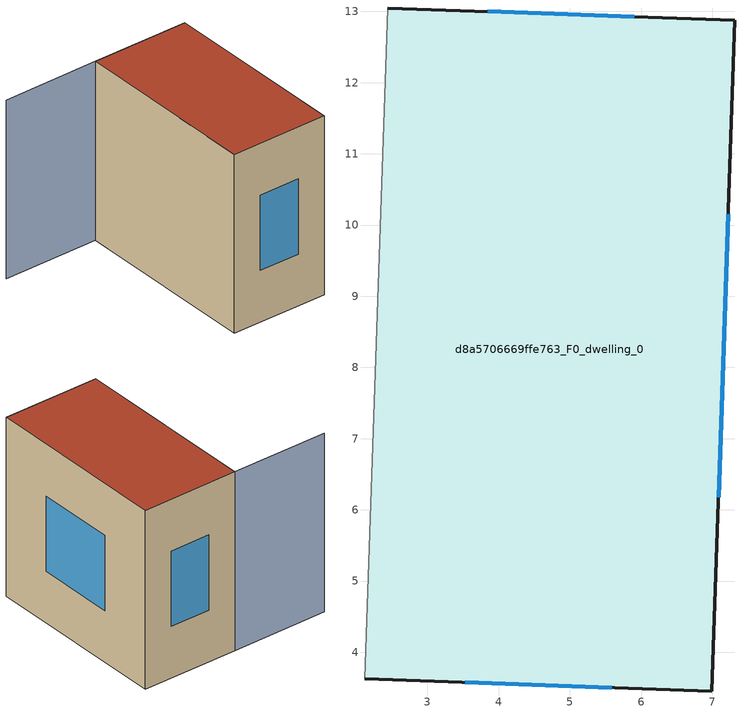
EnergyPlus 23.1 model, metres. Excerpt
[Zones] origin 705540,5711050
d8a5706669ffe763_F0_dwelling_0
 floor ground (EU_floor_Construction): 7.32,12.88 7,3.46 2.12,3.62 2.44,13.05 z0
 wall outside (EU_wall_Construction): 2.12,3.62 7,3.46 7.32,12.88 2.44,13.05 z0:9
 wall adiabatic (EU_wall_Construction): 2.44,13.05 2.12,3.62 z0:9
 window (EU_Window_Construction): 3.53,3.58 5.59,3.5 / 5.91,12.93 3.85,13 / 7.09,6.18 7.22,10.16 z2.6:6.4
 roof outside (EU_roof_Construction): 7,3.46 7.32,12.88 2.44,13.05 2.12,3.62 z9
shading: -2.42,13.21 2.44,13.05 / 2.44,13.05 2.12,3.63 z0:9
[Building]
EU S2 Campaign: North Axis=0; Terrain=City; Solar Distribution=FullExterior
[Site:Location]
London: Latitude=51.5; Longitude=-0.5; Time Zone=0; Elevation=25
[SizingPeriod:WeatherFileDays]
AnnualSizingPeriod: Begin Month=1; Begin Day of Month=1; End Month=12; End Day of Month=31; Day of Week for Start Day=Monday; Use Weather File Daylight Saving Period=No; Use Weather File Rain and Snow Indicators=No
[MATERIAL]
EU_InternalMass_Material: Roughness=MediumRough; Thickness=0.1; Conductivity=1; Density=1800; Specific Heat=900; Thermal Absorptance=0.9; Solar Absorptance=0.7; Visible Absorptance=0.7
[MATERIAL:NOMASS] Roughness=MediumRough; Thermal Absorptance=0.9; Solar Absorptance=0.7; Visible Absorptance=0.7
Name | Thermal Resistance
EU_wall_NoMass | 0.724719
EU_roof_NoMass | 2.98947
EU_floor_NoMass | 2.39157
[WINDOWMATERIAL:SIMPLEGLAZINGSYSTEM]
EU_Window_SimpleGlazing: UFactor=2.63425; Solar Heat Gain Coefficient=0.76; Visible Transmittance=0.76
[CONSTRUCTION]
EU_wall_Construction: EU_wall_NoMass
EU_roof_Construction: EU_roof_NoMass
EU_floor_Construction: EU_floor_NoMass
EU_InternalMass_Construction: EU_InternalMass_Material
EU_Window_Construction: EU_Window_SimpleGlazing
[ZONE]
d8a5706669ffe763_F0_dwelling_0: Type=1; Multiplier=1; Ceiling Height=autocalculate; Volume=414.222; Floor Area=autocalculate; Part of Total Floor Area=Yes
[INTERNALMASS]
d8a5706669ffe763_F0_dwelling_0_EU_InternalMass: Construction=EU_InternalMass_Construction; Zone or ZoneList=d8a5706669ffe763_F0_dwelling_0; Surface Area=46.0247
[OTHEREQUIPMENT]
EU_Step8_InternalGain_d8a5706669ffe763_F0_dwelling_0_f000: Fuel Type=Electricity; Zone or ZoneList or Space or SpaceList=d8a5706669ffe763_F0_dwelling_0; Schedule=EU_Step8_GainSchedule_d8a5706669ffe763_F0_dwelling_0_f000; Design Level Calculation Method=Watts/Area; Power per Zone Floor Area=1; Fraction Latent=0; Fraction Radiant=0; Fraction Lost=0; Carbon Dioxide Generation Rate=0; EndUse Subcategory=EU_Step8_InternalGains
[ZONEVENTILATION:DESIGNFLOWRATE]
EU_ConstantAir_d8a5706669ffe763_F0_dwelling_0: Zone or ZoneList or Space or SpaceList=d8a5706669ffe763_F0_dwelling_0; Schedule=EU_AlwaysOn; Design Flow Rate Calculation Method=AirChanges/Hour; Air Changes per Hour=0.418135; Ventilation Type=Natural; Fan Pressure Rise=0; Fan Total Efficiency=1; Constant Term Coefficient=1; Temperature Term Coefficient=0; Velocity Term Coefficient=0; Velocity Squared Term Coefficient=0; Minimum Indoor Temperature=-100; Maximum Indoor Temperature=100; Delta Temperature=-100; Minimum Outdoor Temperature=-100; Maximum Outdoor Temperature=100; Maximum Wind Speed=40
[HVACTEMPLATE:THERMOSTAT]
EU_HeatOnly_d8a5706669ffe763_F0_dwelling_0: Constant Heating Setpoint=20; Constant Cooling Setpoint=50
[HVACTEMPLATE:ZONE:IDEALLOADSAIRSYSTEM]
d8a5706669ffe763_F0_dwelling_0: Template Thermostat=EU_HeatOnly_d8a5706669ffe763_F0_dwelling_0; System Availability Schedule=EU_AlwaysOn; Maximum Heating Supply Air Temperature=50; Minimum Cooling Supply Air Temperature=13; Maximum Heating Supply Air Humidity Ratio=0.0156; Minimum Cooling Supply Air Humidity Ratio=0.0077; Heating Limit=NoLimit; Cooling Limit=NoLimit; Heating Availability Schedule=EU_AlwaysOn; Cooling Availability Schedule=EU_CoolingOff; Dehumidification Control Type=ConstantSensibleHeatRatio; Cooling Sensible Heat Ratio=0.7; Dehumidification Setpoint=60; Humidification Control Type=None; Humidification Setpoint=30; Outdoor Air Method=None; Outdoor Air Flow Rate per Person=0.00944; Outdoor Air Flow Rate per Zone Floor Area=0; Outdoor Air Flow Rate per Zone=0; Demand Controlled Ventilation Type=None; Outdoor Air Economizer Type=NoEconomizer; Heat Recovery Type=None; Sensible Heat Recovery Effectiveness=0.7; Latent Heat Recovery Effectiveness=0.65
[SIZING:ZONE]
d8a5706669ffe763_F0_dwelling_0: Zone Cooling Design Supply Air Temperature Input Method=SupplyAirTemperature; Zone Cooling Design Supply Air Temperature=13; Zone Heating Design Supply Air Temperature Input Method=SupplyAirTemperature; Zone Heating Design Supply Air Temperature=50; Zone Cooling Design Supply Air Humidity Ratio=0.008; Zone Heating Design Supply Air Humidity Ratio=0.008; Cooling Design Air Flow Method=DesignDay; Cooling Design Air Flow Rate=0; Cooling Minimum Air Flow per Zone Floor Area=0.000762; Cooling Minimum Air Flow=0; Cooling Minimum Air Flow Fraction=0.2; Heating Design Air Flow Method=DesignDay; Heating Design Air Flow Rate=0; Heating Maximum Air Flow per Zone Floor Area=0.002032; Heating Maximum Air Flow=0.141576; Heating Maximum Air Flow Fraction=0.3; Account for Dedicated Outdoor Air System=No; Dedicated Outdoor Air System Control Strategy=NeutralSupplyAir; Dedicated Outdoor Air Low Setpoint Temperature for Design=autosize; Dedicated Outdoor Air High Setpoint Temperature for Design=autosize; Zone Load Sizing Method=Sensible Load Only No Latent Load; Zone Latent Cooling Design Supply Air Humidity Ratio Input Method=HumidityRatioDifference; Zone Cooling Design Supply Air Humidity Ratio Difference=0.005; Zone Latent Heating Design Supply Air Humidity Ratio Input Method=HumidityRatioDifference; Zone Humidification Design Supply Air Humidity Ratio Difference=0.005
[SCHEDULE:CONSTANT]
Name | Hourly Value
EU_AlwaysOn | 1
EU_CoolingOff | 0
[SCHEDULE:FILE]
EU_Step8_GainSchedule_d8a5706669ffe763_F0_dwelling_0_f000: File=../../schedules/d8a5706669ffe763/d8a5706669ffe763_F0_dwelling_0_f000_gain.csv; Column Number=1; Rows to Skip at Top=0; Number of Hours of Data=8760; Column Separator=Comma; Interpolate to Timestep=No; Minutes per Item=60; Adjust Schedule for Daylight Savings=Yes
